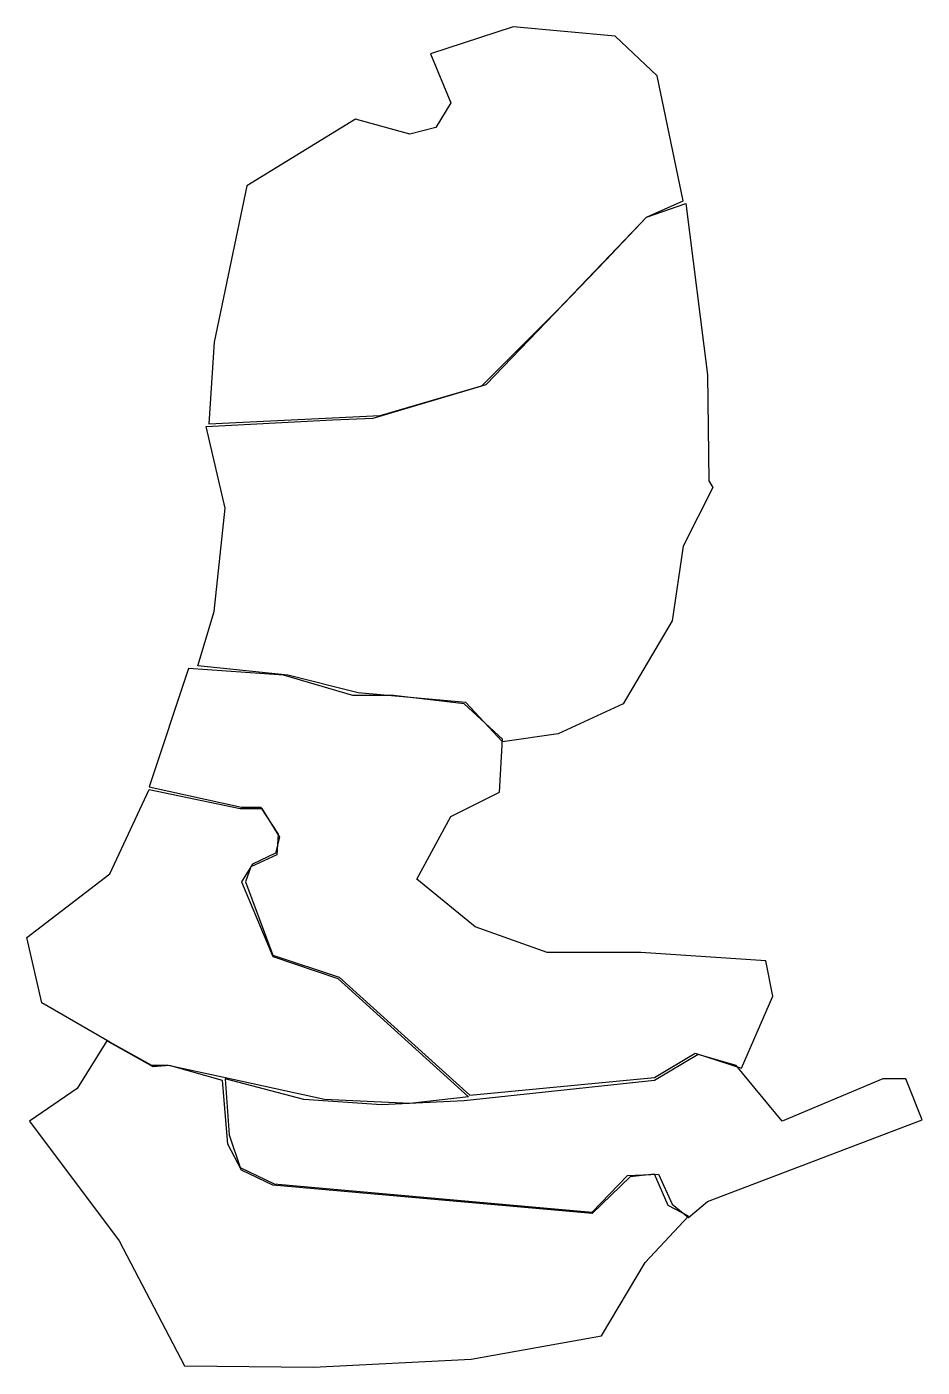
# Model space of a CAD drawing. Extents: x -253 to 124, y 120 to 683.
import ezdxf

# ---------------------------------------------------------------- set-up
doc = ezdxf.new("R2010")
doc.units = 0
doc.layers.add('Layer_1', color=7, linetype='CONTINUOUS')

msp = doc.modelspace()

# ---------------------------------------------------------------- linework, layer by layer
at = {"layer": 'Layer_1', "color": 7}
for points in [[(-176, 516.571428), (-104, 520.000004), (-59.428571, 533.14286), (-9.142857, 585.14286), (8, 603.428572), (23.428571, 610.285716), (12.571429, 662.85714), (-5.142857, 679.428572), (-48, 683.428572), (-82.857144, 672.000004), (-74.285714, 651.428572), (-80.571432, 641.14286), (-91.428568, 638.285716), (-114.285712, 644.571428), (-160, 616.571428), (-173.714288, 550.85714), (-176, 516.571428)], [(-180.571432, 414.85714), (-173.714288, 437.714284), (-169.142856, 481.14286), (-177.142856, 515.428572), (-124, 518.285716), (-106.857144, 518.85714), (-61.142858, 532.571428), (-29.142857, 564.571428), (8, 603.428572), (24.571429, 609.14286), (33.714286, 537.14286), (34.285714, 492.571428), (36, 489.714284), (23.428571, 465.14286), (18.857143, 433.714284), (-1.714286, 398.85714), (-29.142857, 386.285716), (-52.571429, 382.85714), (-68, 399.428572), (-113.142856, 403.428572), (-142.857144, 410.85714), (-180.571432, 414.85714)], [(-66.285714, 234.285716), (11.428571, 241.714284), (28.571429, 252.000004), (48, 245.714284), (61.142858, 276.000004), (58.285714, 290.85714), (5.714286, 294.285716), (-33.714286, 294.285716), (-64, 305.14286), (-88.571432, 325.14286), (-74.285714, 351.428572), (-53.714286, 361.714284), (-52.571429, 384.000004), (-68.571429, 398.85714), (-98.285712, 402.285716), (-115.428568, 402.285716), (-144.571432, 410.85714), (-184.571432, 413.714284), (-201.142856, 364.000004), (-162.285712, 355.428572), (-154.285712, 355.428572), (-146.857144, 344.000004), (-147.428568, 335.428572), (-158.285712, 330.285716), (-160.571432, 324.000004), (-149.142856, 293.14286), (-121.142856, 284.000004), (-66.285714, 234.285716)], [(-217.714288, 256.571428), (-246.285712, 273.14286), (-252.571432, 300.571428), (-217.714288, 327.428572), (-201.142856, 362.85714), (-162.857144, 354.85714), (-153.714288, 354.85714), (-146.285712, 342.85714), (-148, 336.000004), (-157.714288, 331.428572), (-162.285712, 324.000004), (-149.142856, 292.571428), (-121.714288, 283.428572), (-66.857143, 233.714284), (-91.428568, 230.85714), (-127.428568, 232.571428), (-169.714288, 241.714284), (-193.142856, 246.85714), (-200, 246.85714), (-217.714288, 256.571428)], [(-251.428568, 223.428572), (-213.714288, 173.14286), (-186.285712, 120.571428), (-132, 120.000004), (-65.714286, 123.428572), (-10.857143, 133.14286), (7.428571, 164.000004), (25.714286, 183.428572), (17.142857, 188.000004), (11.428571, 201.14286), (1.142857, 200.000004), (-14.857143, 184.571428), (-149.142856, 196.571428), (-162.285712, 202.85714), (-168, 213.714284), (-170.285712, 240.571428), (-192.571432, 246.85714), (-199.428568, 246.285716), (-218.857144, 257.14286), (-231.428568, 237.14286), (-251.428568, 223.428572)], [(-169.142856, 241.14286), (-167.428568, 217.714284), (-162.857144, 204.000004), (-148.571432, 197.14286), (-14.857143, 185.14286), (0, 200.571428), (13.142857, 201.14286), (18.857143, 188.571428), (25.714286, 182.85714), (33.714286, 189.714284), (124, 224.000004), (117.142856, 241.14286), (107.428568, 241.14286), (65.142858, 223.428572), (45.714286, 246.85714), (29.714286, 251.428572), (11.428571, 240.571428), (-68.571429, 232.000004), (-103.428568, 230.285716), (-136, 232.571428), (-169.142856, 241.14286)]]:
    msp.add_lwpolyline(points, close=True, dxfattribs=at)

doc.saveas('drawing.dxf')
